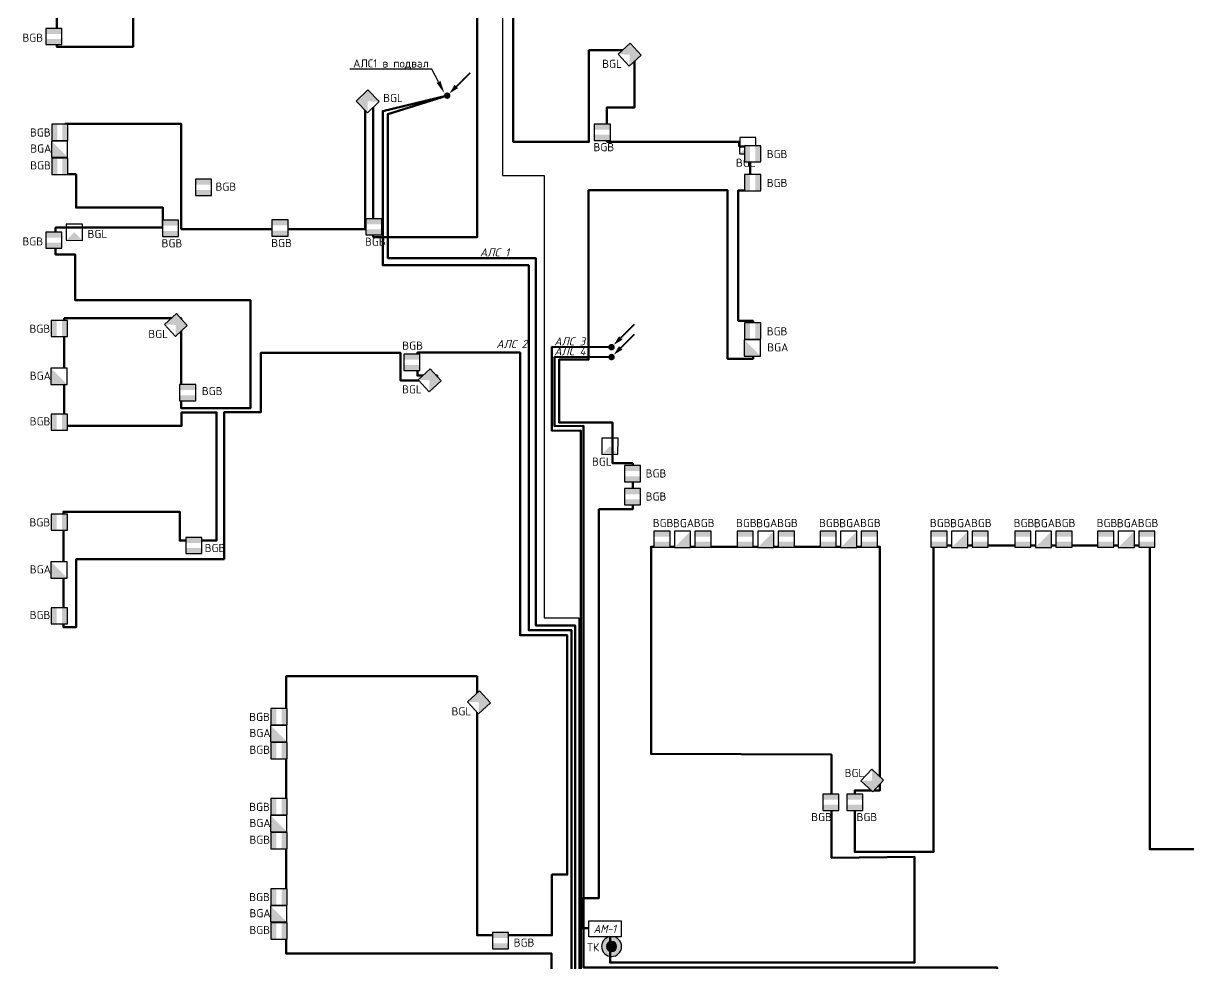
# Model space of a CAD drawing. Header units: millimetres. Extents: x 11019 to 672023, y -45952 to 891139.
# Drawn here: x 319115 to 355068, y 266066 to 295077 of the extents above; entities that cross this region are included whole.
import ezdxf
from ezdxf import colors
from ezdxf.entities.mleader import LeaderData, LeaderLine
from ezdxf.enums import TextEntityAlignment as Align
from ezdxf.math import Vec2, Vec3

# ---------------------------------------------------------------- set-up
doc = ezdxf.new("R2010")
doc.units = ezdxf.units.MM
for name, color, linetype in [('!!ВОК', 30, 'Continuous'), ('ODG - ПС', 1, 'Continuous'), ('ODG - Текст', 7, 'Continuous'), ('RC-Позиционные_обозначения', 7, 'Continuous')]:
    doc.layers.add(name, color=color, linetype=linetype)
doc.layers.add('ODG - СОТС', color=7, linetype='Continuous', true_color=0xff5800)
for name, color, linetype, lineweight in [('RC-Извещатели_охранные', 5, 'Continuous', 30), ('RC-Прочее_оборудование', 1, 'Continuous', 30), ('АП_АСУ_ОсновнаяТолстая', 7, 'Continuous', 30), ('Кабельные стояки', 7, 'Continuous', 25), ('текст', 7, 'Continuous', 13)]:
    doc.layers.add(name, color=color, linetype=linetype, lineweight=lineweight)
doc.styles.add('DEN', font='isocpeur.ttf', dxfattribs={"height": 300})
doc.styles.add('ISOCPEUR', font='isocpeui.ttf', dxfattribs={"height": 250})
doc.styles.add('KOSTY_STYLE', font='isocpeur.ttf')
doc.styles.add('OlympDesign', font='isocpeur.ttf', dxfattribs={"width": 0.8, "oblique": 10, "height": 250})
doc.styles.add('RubezhCAD', font='isocpeur.ttf', dxfattribs={"width": 0.8})
doc.styles.get("Standard").update_dxf_attribs({"font": 'arial.ttf'})
doc.linetypes.add('ограждение1', pattern='A,0.25,-0.1,[133,ltypeshp.shx,S=0.1,R=0,X=-0.1,Y=0],-0.1,1', length=1.45)

# ---------------------------------------------------------------- blocks, each defined once
blk = doc.blocks.new('*U350')
blk.add_hatch(color=256).paths.add_polyline_path([(-0.71, -0.71, 1), (0.71, 0.71, 1)])
at = {"const_width": 0.5}
blk.add_lwpolyline([(2.83, 2.83), (7.07, 7.07)], dxfattribs=at)
blk.add_lwpolyline([(0.71, 0.71, 0, 1.5, 0), (2.83, 2.83, 2, 2, 0)], format="xyseb")
blk = doc.blocks.new('RC-UGO-IOZ-02')
blk.add_wipeout([(2.5, -2.5), (2.5, 2.5), (-2.5, 2.5), (-2.5, -2.5)]).dxf.layer = 'RC-Извещатели_охранные'
blk.add_wipeout([(-2.5, -2.5), (-2.5, 2.5), (2.5, 2.5), (2.5, -2.5)]).dxf.layer = 'RC-Извещатели_охранные'
at = {"layer": 'RC-Извещатели_охранные'}
h = blk.add_hatch(color=256, dxfattribs=at)
h.dxf.hatch_style = 1
h.paths.add_polyline_path([(2.5, -2.5), (2.5, 2.5), (0, 0), (-2.5, -2.5)])
blk.add_lwpolyline([(-2.5, -2.5), (2.5, -2.5), (2.5, 2.5), (-2.5, 2.5)], close=True, dxfattribs=at)
at = {"layer": 'RC-Извещатели_охранные', "color": 7, "style": 'RubezhCAD', "width": 0.8}
blk.add_attdef('PSTN', text='', height=2.5, dxfattribs=at).set_placement((0.98, 2.6), align=Align.BOTTOM_LEFT)
blk = doc.blocks.new('RC-UGO-IOM-02')
at = {"layer": 'RC-Извещатели_охранные'}
blk.add_point((0, 0), dxfattribs=at)
blk.add_wipeout([(2.5, -2.5), (2.5, 2.5), (-2.5, 2.5), (-2.5, -2.5)]).dxf.layer = 'RC-Извещатели_охранные'
blk.add_wipeout([(-2.5, -2.5), (-2.5, 2.5), (2.5, 2.5), (2.5, -2.5)]).dxf.layer = 'RC-Извещатели_охранные'
h = blk.add_hatch(color=256, dxfattribs=at)
h.dxf.hatch_style = 1
h.paths.add_polyline_path([(2.5, 0.8), (2.5, 2.51), (-2.5, 2.5), (-2.5, 0.8)])
h = blk.add_hatch(color=256, dxfattribs=at)
h.dxf.hatch_style = 1
h.paths.add_polyline_path([(2.5, -2.5), (2.5, -0.79), (-2.5, -0.8), (-2.5, -2.5)])
blk.add_lwpolyline([(-2.5, -2.5), (2.5, -2.5), (2.5, 2.5), (-2.5, 2.5)], close=True, dxfattribs=at)
blk.add_attdef('PSTN', text='', height=2.5, dxfattribs=at).set_placement((0.98, 2.6), align=Align.BOTTOM_LEFT)
blk = doc.blocks.new('RC-UGO-IOPPA-01')
blk.add_wipeout([(2.5, -2.5), (2.5, 2.5), (-2.5, 2.5), (-2.5, -2.5)]).dxf.layer = 'RC-Извещатели_охранные'
blk.add_wipeout([(-2.5, -2.5), (-2.5, 2.5), (2.5, 2.5), (2.5, -2.5)]).dxf.layer = 'RC-Извещатели_охранные'
at = {"layer": 'RC-Извещатели_охранные'}
h = blk.add_hatch(color=256, dxfattribs=at)
h.dxf.hatch_style = 1
h.paths.add_polyline_path([(2.5, -2.5), (2.5, 2.5), (0, 0)])
blk.add_lwpolyline([(-2.5, -2.5), (2.5, -2.5), (2.5, 2.5), (-2.5, 2.5)], close=True, dxfattribs=at)
blk.add_attdef('PSTN', text='', height=2.5, dxfattribs=at).set_placement((0.98, 2.6), align=Align.BOTTOM_LEFT)
blk = doc.blocks.new('RC-UGO-AM-01')
blk.add_wipeout([(-4.99, 2.5), (4.99, 2.5), (4.99, -2.5), (-4.99, -2.49)])
blk.add_point((0, 0))
blk.add_wipeout([(4.99, 2.5), (4.99, -2.5), (-4.99, -2.5), (-4.99, 2.5)])
blk.add_wipeout([(-4.99, -2.5), (-4.99, 2.5), (4.99, 2.5), (4.99, -2.5)])
blk.add_lwpolyline([(-4.99, 2.5), (4.99, 2.5), (4.99, -2.5), (-4.99, -2.5), (-4.99, 2.5)], close=True)
blk.add_lwpolyline([(-4.99, 2.5), (-4.99, 2.5)])
blk.add_lwpolyline([(-4.99, 2.5), (-4.99, 2.5)])
at = {"ltscale": 100, "style": 'ISOCPEUR', "width": 0.9}
blk.add_text('АМ-1', height=2.5, dxfattribs=at).set_placement((0, 0), align=Align.MIDDLE)
blk.add_attdef('PSTN', text='', height=2.5).set_placement((2.32, 2.4), align=Align.BOTTOM_LEFT)
blk = doc.blocks.new('*U36')
at = {"layer": 'ODG - ПС'}
h = blk.add_hatch(color=20, dxfattribs=at)
h.dxf.hatch_style = 1
h.set_gradient(color1=(255, 88, 0), color2=(255, 96, 10), one_color=1, tint=0.52, name='CYLINDER')
h.paths.add_polyline_path([(75, 0, 1), (-75, 0, 1)])
at = {"layer": 'ODG - СОТС', "lineweight": 30}
h = blk.add_hatch(color=7, dxfattribs=at)
h.dxf.hatch_style = 1
h.set_gradient(color1=(255, 255, 255), one_color=1, tint=1, name='INVCYLINDER')
h.paths.add_polyline_path([(-150, 0, 1), (150, 0, 1)])
h.paths.add_polyline_path([(75, 0, -1), (-75, 0, -1)], flags=16)
for radius in [150, 75]:
    blk.add_circle((0, 0), radius, dxfattribs=at)
at = {"layer": 'ODG - Текст', "style": 'OlympDesign', "oblique": 15, "width": 0.8}
blk.add_attdef('НОМЕР', text='', height=250, dxfattribs=at).set_placement((0, 325), align=Align.MIDDLE_CENTER)
blk = doc.blocks.new('RC-UGO-IOPO-02')
blk.add_wipeout([(2.5, -2.5), (2.5, 2.5), (-2.5, 2.5), (-2.5, -2.5)])
blk.add_wipeout([(-2.5, -2.5), (-2.5, 2.5), (2.5, 2.5), (2.5, -2.5)])
h = blk.add_hatch(color=256)
h.dxf.hatch_style = 1
h.paths.add_polyline_path([(2.5, -2.5), (0, 0), (2.5, 2.5), (-2.5, 2.5), (-2.5, -2.5)])
blk.add_lwpolyline([(-2.5, -2.5), (2.5, -2.5), (2.5, 2.5), (-2.5, 2.5)], close=True)
blk.add_attdef('PSTN', text='', height=2.5).set_placement((0.98, 2.6), align=Align.BOTTOM_LEFT)

msp = doc.modelspace()

# ---------------------------------------------------------------- linework, layer by layer
at = {"layer": '!!ВОК', "color": 1, "linetype": 'ограждение1', "lineweight": 50, "ltscale": 500}
msp.add_lwpolyline([(322504, 295231), (322504, 294355), (320145, 294355), (320145, 295752)], dxfattribs=at)
at = {"layer": '!!ВОК', "color": 5, "linetype": 'ограждение1', "lineweight": 50, "ltscale": 500}
for points in [[(332204, 292852), (330205, 292369), (330205, 287614), (334709, 287614), (334709, 276354), (336031, 276354), (336031, 264834), (348756, 264834), (348756, 260282), (349344, 260282)], [(332204, 292852), (330365, 292276), (330365, 287835), (334923, 287835), (334923, 276503), (336136, 276503), (336136, 264938), (348860, 264938), (348860, 260335), (349344, 260335)]]:
    msp.add_lwpolyline(points, dxfattribs=at)

# ---------------------------------------------------------------- block references
at = {"color": 5, "lineweight": 30, "xscale": -2.054613688905472, "yscale": 2.054613688905472, "zscale": 2.054613688905472, "rotation": 180}
msp.add_blockref('*U36', (337264, 266596), dxfattribs=at)
at = {"layer": 'RC-Извещатели_охранные', "lineweight": 30, "ltscale": 30}
ref = msp.add_blockref('RC-UGO-IOPPA-01', (320688, 288632), dxfattribs=dict(at, xscale=99.99999999999999, yscale=99.99999999999999, zscale=99.99999999999999, rotation=269.7450531533996))
ref.add_attrib('PSTN', 'BGL', dxfattribs={"layer": 'RC-Позиционные_обозначения', "height": 250, "style": 'RubezhCAD'}).set_placement((321400, 288379), align=Align.BOTTOM_CENTER)
at = {"layer": 'Кабельные стояки', "color": 5, "xscale": 100, "yscale": 100, "zscale": 100}
for p in [(332193, 292846), (337262, 285086), (337262, 284781)]:
    msp.add_blockref('*U350', p, dxfattribs=at)

# ---------------------------------------------------------------- texts
at = {"color": 7, "lineweight": 30, "ltscale": 100, "char_height": 250, "width": 1074.44, "attachment_point": 1, "style": 'ISOCPEUR'}
for s, insert in [('{\\C256;АЛС 1}', (333200, 288135)), ('{\\C256;АЛС 2}', (333707, 285309)), ('{\\C256;АЛС 3}', (335494, 285390)), ('{\\C256;АЛС 4}', (335494, 285085))]:
    msp.add_mtext(s, dxfattribs=dict(at, insert=insert))
at = {"layer": 'текст', "color": 7, "insert": (336695, 266569), "char_height": 250, "width": 511.65, "attachment_point": 5, "style": 'DEN'}
msp.add_mtext('ТК', dxfattribs=at)

# ---------------------------------------------------------------- leaders
at = {"layer": 'АП_АСУ_ОсновнаяТолстая'}
ml = msp.add_multileader_mtext('Standard', dxfattribs=at)
ml.set_content('АЛС1 в подвал', color=256, style='KOSTY_STYLE')
ml.set_leader_properties()
ml.build(insert=Vec2(0, 0))
ml.multileader.update_dxf_attribs({"text_left_attachment_type": 6, "text_right_attachment_type": 6, "dogleg_length": 100, "arrow_head_size": 400})
ctx = ml.context
ctx.base_point, ctx.char_height, ctx.arrow_head_size, ctx.landing_gap_size, ctx.plane_origin = Vec3(329398, 293664, 0), 250, 400, 0, Vec3(337623, 292576, 0)
ctx.left_attachment, ctx.right_attachment, ctx.text_align_type = 6, 6, 2
notes = []
notes.append((ctx, [(0, (1, 1, 0), (331723, 293664, 0), (-1, 0), 100, [(0, [(332108, 292913, 0)], 0, [])])]))
ctx.mtext.insert, ctx.mtext.width, ctx.mtext.alignment, ctx.mtext.flow_direction = Vec3(331623, 293964, 0), 2879.93, 3, 5
for ctx, leaders in notes:
    for number, flags, end, landing, length, lines in leaders:
        leader = LeaderData()
        leader.index, (leader.has_last_leader_line, leader.has_dogleg_vector, leader.attachment_direction) = number, flags
        leader.last_leader_point, leader.dogleg_vector, leader.dogleg_length = Vec3(end), Vec3(landing), length
        for number, points, colour, breaks in lines:
            line = LeaderLine()
            line.index, line.vertices, line.color, line.breaks = number, Vec3.list(points), colors.encode_raw_color(colour), breaks
            leader.lines.append(line)
        ctx.leaders.append(leader)

# ---------------------------------------------------------------- next in the draw order: linework, layer by layer
at = {"layer": '!!ВОК', "color": 1, "linetype": 'ограждение1', "lineweight": 50, "ltscale": 500}
msp.add_lwpolyline([(335415, 264508), (335415, 266379), (327222, 266379), (327222, 274935), (333115, 274935), (333115, 266944), (335423, 266944), (335423, 268816), (335894, 268816), (335894, 276201), (334441, 276201), (334441, 284921), (331272, 284921), (331272, 284208), (331881, 284208), (331881, 284057), (330755, 284057), (330755, 284910), (326442, 284910), (326442, 283079), (325307, 283079), (325307, 278549), (320748, 278549), (320748, 276453), (320354, 276453), (320354, 280011), (323940, 280011), (323940, 279119), (325080, 279119), (325080, 283073), (323999, 283073), (323999, 282657), (320379, 282657), (320379, 285979), (323986, 285979), (323986, 283202), (326120, 283202), (326120, 286536), (320718, 286536), (320718, 287942), (320113, 287942), (320113, 288773), (323422, 288773), (323422, 289392), (320742, 289392), (320742, 290422), (320406, 290422), (320406, 291973), (323987, 291973), (323987, 288727), (329663, 288727), (329663, 292711), (329912, 292711), (329912, 288481), (333122, 288481), (333122, 308715)], dxfattribs=at)

# ---------------------------------------------------------------- next in the draw order: block references
at = {"layer": 'RC-Извещатели_охранные', "lineweight": 30, "ltscale": 30}
ref = msp.add_blockref('RC-UGO-IOPPA-01', (341465, 291302), dxfattribs=dict(at, xscale=99.99999999999999, yscale=99.99999999999999, zscale=99.99999999999999, rotation=269.7450531533996))
ref.add_attrib('PSTN', 'BGL', dxfattribs={"layer": 'RC-Позиционные_обозначения', "height": 250, "style": 'RubezhCAD'}).set_placement((341403, 290577), align=Align.BOTTOM_CENTER)
ref = msp.add_blockref('RC-UGO-IOPPA-01', (337211, 282031), dxfattribs=dict(at, xscale=99.99999999999999, yscale=99.99999999999999, zscale=99.99999999999999, rotation=269.7450531533996))
ref.add_attrib('PSTN', 'BGL', dxfattribs={"layer": 'RC-Позиционные_обозначения', "height": 250, "style": 'RubezhCAD'}).set_placement((336964, 281355), align=Align.BOTTOM_CENTER)

# ---------------------------------------------------------------- next in the draw order: linework, layer by layer
at = {"layer": '!!ВОК', "color": 1, "linetype": 'ограждение1', "lineweight": 50, "ltscale": 500}
msp.add_lwpolyline([(334230, 295550), (334230, 291418), (336564, 291418), (336564, 294246), (337971, 294246), (337971, 292482), (337122, 292482), (337122, 291421), (341203, 291421), (341203, 291278), (341544, 291278), (341544, 289923), (341169, 289923), (341169, 285895), (341628, 285895), (341628, 284728), (340844, 284728), (340844, 289925), (336555, 289925), (336555, 284702), (335646, 284702), (335646, 282761), (337295, 282761), (337295, 281507), (337916, 281507), (337916, 280084), (337339, 280084), (336871, 280084), (336871, 268088), (336338, 268088), (336338, 267159), (337217, 267159), (337217, 266102), (346609, 266102), (346609, 269360), (344048, 269336), (344048, 272515), (338481, 272539), (338481, 278930), (345544, 278930), (345544, 271413), (344767, 271413), (344767, 269513), (347199, 269513), (347199, 278972), (353866, 278972), (353866, 269594), (361134, 269594)], dxfattribs=at)
at = {"color": 4, "ltscale": 100}
msp.add_lwpolyline([(335287, 305358), (333896, 305358), (333896, 290387), (335184, 290387), (335184, 276739), (336250, 276739), (336250, 265680), (348584, 265680), (348584, 259969)], dxfattribs=at)

# ---------------------------------------------------------------- next in the draw order: block references
at = {"layer": 'RC-Извещатели_охранные', "color": 1, "lineweight": 30, "ltscale": 30}
ref = msp.add_blockref('RC-UGO-IOM-02', (320057, 294671), dxfattribs=dict(at, xscale=100, yscale=100, zscale=100))
ref.add_attrib('PSTN', 'BGB', (319088, 294507), dxfattribs={"layer": 'RC-Позиционные_обозначения', "height": 250, "style": 'RubezhCAD'})
at = {"layer": 'RC-Извещатели_охранные', "lineweight": 30, "ltscale": 30}
ref = msp.add_blockref('RC-UGO-IOPO-02', (329739, 292668), dxfattribs=dict(at, xscale=-100, yscale=100, zscale=100, rotation=133.9521880543633))
ref.add_attrib('PSTN', 'BGL', dxfattribs={"layer": 'RC-Позиционные_обозначения', "height": 250, "style": 'RubezhCAD'}).set_placement((330520, 292575), align=Align.BOTTOM_CENTER)
ref = msp.add_blockref('RC-UGO-IOZ-02', (320233, 291194), dxfattribs=dict(at, xscale=100, yscale=100, zscale=100, rotation=270))
ref.add_attrib('PSTN', 'BGA', dxfattribs={"color": 7, "height": 250, "style": 'KOSTY_STYLE'}).set_placement((319331, 291339), align=Align.TOP_LEFT)
at = {"layer": 'RC-Извещатели_охранные', "color": 1, "lineweight": 30, "ltscale": 30}
ref = msp.add_blockref('RC-UGO-IOM-02', (324674, 290018), dxfattribs=dict(at, xscale=100, yscale=100, zscale=100))
ref.add_attrib('PSTN', 'BGB', (325045, 289912), dxfattribs={"layer": 'RC-Позиционные_обозначения', "height": 250, "style": 'RubezhCAD'})
ref = msp.add_blockref('RC-UGO-IOM-02', (323656, 288752), dxfattribs=dict(at, xscale=100, yscale=100, zscale=100))
ref.add_attrib('PSTN', 'BGB', (323382, 288167), dxfattribs={"layer": 'RC-Позиционные_обозначения', "height": 250, "style": 'RubezhCAD'})
ref = msp.add_blockref('RC-UGO-IOM-02', (327037, 288761), dxfattribs=dict(at, xscale=100, yscale=100, zscale=100))
ref.add_attrib('PSTN', 'BGB', (326763, 288176), dxfattribs={"layer": 'RC-Позиционные_обозначения', "height": 250, "style": 'RubezhCAD'})
ref = msp.add_blockref('RC-UGO-IOM-02', (329930, 288798), dxfattribs=dict(at, xscale=100, yscale=100, zscale=100))
ref.add_attrib('PSTN', 'BGB', (329656, 288214), dxfattribs={"layer": 'RC-Позиционные_обозначения', "height": 250, "style": 'RubezhCAD'})
ref = msp.add_blockref('RC-UGO-IOM-02', (320057, 288387), dxfattribs=dict(at, xscale=100, yscale=100, zscale=100))
ref.add_attrib('PSTN', 'BGB', (319088, 288223), dxfattribs={"layer": 'RC-Позиционные_обозначения', "height": 250, "style": 'RubezhCAD'})
ref = msp.add_blockref('RC-UGO-IOM-02', (320225, 285661), dxfattribs=dict(at, xscale=100, yscale=100, zscale=100, rotation=270))
ref.add_attrib('PSTN', 'BGB', (319307, 285530), dxfattribs={"layer": 'RC-Позиционные_обозначения', "height": 250, "style": 'RubezhCAD'})
at = {"layer": 'RC-Извещатели_охранные', "lineweight": 30, "ltscale": 30}
ref = msp.add_blockref('RC-UGO-IOPO-02', (323822, 285773), dxfattribs=dict(at, xscale=-100, yscale=100, zscale=100, rotation=42.64934255418216))
ref.add_attrib('PSTN', 'BGL', dxfattribs={"layer": 'RC-Позиционные_обозначения', "height": 250, "style": 'RubezhCAD'}).set_placement((323275, 285292), align=Align.BOTTOM_CENTER)
at = {"layer": 'RC-Извещатели_охранные', "color": 1, "lineweight": 30, "ltscale": 30}
ref = msp.add_blockref('RC-UGO-IOM-02', (331102, 284618), dxfattribs=dict(at, xscale=100, yscale=100, zscale=100))
ref.add_attrib('PSTN', 'BGB', (330807, 285009), dxfattribs={"layer": 'RC-Позиционные_обозначения', "height": 250, "style": 'RubezhCAD'})
at = {"layer": 'RC-Извещатели_охранные', "lineweight": 30, "ltscale": 30}
ref = msp.add_blockref('RC-UGO-IOZ-02', (320218, 284186), dxfattribs=dict(at, xscale=100, yscale=100, zscale=100, rotation=270))
ref.add_attrib('PSTN', 'BGA', dxfattribs={"color": 7, "height": 250, "style": 'KOSTY_STYLE'}).set_placement((319316, 284330), align=Align.TOP_LEFT)
at = {"layer": 'RC-Извещатели_охранные', "color": 1, "lineweight": 30, "ltscale": 30}
ref = msp.add_blockref('RC-UGO-IOM-02', (324187, 283684), dxfattribs=dict(at, xscale=100, yscale=100, zscale=100))
ref.add_attrib('PSTN', 'BGB', (324624, 283606), dxfattribs={"layer": 'RC-Позиционные_обозначения', "height": 250, "style": 'RubezhCAD'})
ref = msp.add_blockref('RC-UGO-IOM-02', (320225, 282771), dxfattribs=dict(at, xscale=100, yscale=100, zscale=100, rotation=270))
ref.add_attrib('PSTN', 'BGB', (319313, 282673), dxfattribs={"layer": 'RC-Позиционные_обозначения', "height": 250, "style": 'RubezhCAD'})
ref = msp.add_blockref('RC-UGO-IOM-02', (320225, 279686), dxfattribs=dict(at, xscale=100, yscale=100, zscale=100, rotation=270))
ref.add_attrib('PSTN', 'BGB', (319307, 279555), dxfattribs={"layer": 'RC-Позиционные_обозначения', "height": 250, "style": 'RubezhCAD'})
ref = msp.add_blockref('RC-UGO-IOM-02', (324376, 278968), dxfattribs=dict(at, xscale=100, yscale=100, zscale=100))
ref.add_attrib('PSTN', 'BGB', (324711, 278763), dxfattribs={"layer": 'RC-Позиционные_обозначения', "height": 250, "style": 'RubezhCAD'})
at = {"layer": 'RC-Извещатели_охранные', "lineweight": 30, "ltscale": 30}
ref = msp.add_blockref('RC-UGO-IOZ-02', (320218, 278211), dxfattribs=dict(at, xscale=100, yscale=100, zscale=100, rotation=270))
ref.add_attrib('PSTN', 'BGA', dxfattribs={"color": 7, "height": 250, "style": 'KOSTY_STYLE'}).set_placement((319316, 278355), align=Align.TOP_LEFT)
at = {"layer": 'RC-Извещатели_охранные', "color": 1, "lineweight": 30, "ltscale": 30}
ref = msp.add_blockref('RC-UGO-IOM-02', (320225, 276796), dxfattribs=dict(at, xscale=100, yscale=100, zscale=100, rotation=270))
ref.add_attrib('PSTN', 'BGB', (319313, 276698), dxfattribs={"layer": 'RC-Позиционные_обозначения', "height": 250, "style": 'RubezhCAD'})
at = {"layer": 'RC-Извещатели_охранные', "lineweight": 30, "ltscale": 30}
ref = msp.add_blockref('RC-UGO-IOPO-02', (333176, 274131), dxfattribs=dict(at, xscale=-100, yscale=100, zscale=100, rotation=42.64934255418216))
ref.add_attrib('PSTN', 'BGL', dxfattribs={"layer": 'RC-Позиционные_обозначения', "height": 250, "style": 'RubezhCAD'}).set_placement((332629, 273651), align=Align.BOTTOM_CENTER)
ref = msp.add_blockref('RC-UGO-IOZ-02', (326996, 273164), dxfattribs=dict(at, xscale=100, yscale=100, zscale=100, rotation=270))
ref.add_attrib('PSTN', 'BGA', dxfattribs={"color": 7, "height": 250, "style": 'KOSTY_STYLE'}).set_placement((326094, 273309), align=Align.TOP_LEFT)
ref = msp.add_blockref('RC-UGO-IOZ-02', (326996, 270388), dxfattribs=dict(at, xscale=100, yscale=100, zscale=100, rotation=270))
ref.add_attrib('PSTN', 'BGA', dxfattribs={"color": 7, "height": 250, "style": 'KOSTY_STYLE'}).set_placement((326094, 270533), align=Align.TOP_LEFT)
ref = msp.add_blockref('RC-UGO-IOZ-02', (326996, 267605), dxfattribs=dict(at, xscale=100, yscale=100, zscale=100, rotation=270))
ref.add_attrib('PSTN', 'BGA', dxfattribs={"color": 7, "height": 250, "style": 'KOSTY_STYLE'}).set_placement((326094, 267749), align=Align.TOP_LEFT)

# ---------------------------------------------------------------- next in the draw order: block references
ref = msp.add_blockref('RC-UGO-IOPO-02', (337823, 294108), dxfattribs=dict(at, xscale=-100, yscale=100, zscale=100, rotation=42.64934255418216))
ref.add_attrib('PSTN', 'BGL', dxfattribs={"layer": 'RC-Позиционные_обозначения', "height": 250, "style": 'RubezhCAD'}).set_placement((337277, 293628), align=Align.BOTTOM_CENTER)
at = {"layer": 'RC-Извещатели_охранные', "color": 1, "lineweight": 30, "ltscale": 30}
ref = msp.add_blockref('RC-UGO-IOM-02', (320240, 291715), dxfattribs=dict(at, xscale=100, yscale=100, zscale=100, rotation=270))
ref.add_attrib('PSTN', 'BGB', (319323, 291584), dxfattribs={"layer": 'RC-Позиционные_обозначения', "height": 250, "style": 'RubezhCAD'})
ref = msp.add_blockref('RC-UGO-IOM-02', (336980, 291717), dxfattribs=dict(at, xscale=100, yscale=100, zscale=100))
ref.add_attrib('PSTN', 'BGB', (336706, 291132), dxfattribs={"layer": 'RC-Позиционные_обозначения', "height": 250, "style": 'RubezhCAD'})
ref = msp.add_blockref('RC-UGO-IOM-02', (341615, 291049), dxfattribs=dict(at, xscale=100, yscale=100, zscale=100, rotation=270))
ref.add_attrib('PSTN', 'BGB', (342052, 290918), dxfattribs={"layer": 'RC-Позиционные_обозначения', "height": 250, "style": 'RubezhCAD'})
ref = msp.add_blockref('RC-UGO-IOM-02', (320240, 290666), dxfattribs=dict(at, xscale=100, yscale=100, zscale=100, rotation=270))
ref.add_attrib('PSTN', 'BGB', (319328, 290569), dxfattribs={"layer": 'RC-Позиционные_обозначения', "height": 250, "style": 'RubezhCAD'})
ref = msp.add_blockref('RC-UGO-IOM-02', (341615, 290159), dxfattribs=dict(at, xscale=100, yscale=100, zscale=100, rotation=270))
ref.add_attrib('PSTN', 'BGB', (342052, 290028), dxfattribs={"layer": 'RC-Позиционные_обозначения', "height": 250, "style": 'RubezhCAD'})
at = {"layer": 'RC-Извещатели_охранные', "lineweight": 30, "ltscale": 30}
ref = msp.add_blockref('RC-UGO-IOZ-02', (341608, 285060), dxfattribs=dict(at, xscale=100, yscale=100, zscale=100, rotation=270))
ref.add_attrib('PSTN', 'BGA', dxfattribs={"color": 7, "height": 250, "style": 'KOSTY_STYLE'}).set_placement((342067, 285205), align=Align.TOP_LEFT)
ref = msp.add_blockref('RC-UGO-IOPO-02', (331650, 284066), dxfattribs=dict(at, xscale=-100, yscale=100, zscale=100, rotation=42.64934255418216))
ref.add_attrib('PSTN', 'BGL', dxfattribs={"layer": 'RC-Позиционные_обозначения', "height": 250, "style": 'RubezhCAD'}).set_placement((331103, 283585), align=Align.BOTTOM_CENTER)
ref = msp.add_blockref('RC-UGO-IOZ-02', (339453, 279156), dxfattribs=dict(at, xscale=100, yscale=100, zscale=100))
ref.add_attrib('PSTN', 'BGA', dxfattribs={"color": 7, "height": 250, "style": 'KOSTY_STYLE'}).set_placement((339159, 279782), align=Align.TOP_LEFT)
ref = msp.add_blockref('RC-UGO-IOZ-02', (342021, 279156), dxfattribs=dict(at, xscale=100, yscale=100, zscale=100))
ref.add_attrib('PSTN', 'BGA', dxfattribs={"color": 7, "height": 250, "style": 'KOSTY_STYLE'}).set_placement((341727, 279782), align=Align.TOP_LEFT)
ref = msp.add_blockref('RC-UGO-IOZ-02', (344581, 279156), dxfattribs=dict(at, xscale=100, yscale=100, zscale=100))
ref.add_attrib('PSTN', 'BGA', dxfattribs={"color": 7, "height": 250, "style": 'KOSTY_STYLE'}).set_placement((344287, 279782), align=Align.TOP_LEFT)
ref = msp.add_blockref('RC-UGO-IOZ-02', (348002, 279156), dxfattribs=dict(at, xscale=100, yscale=100, zscale=100))
ref.add_attrib('PSTN', 'BGA', dxfattribs={"color": 7, "height": 250, "style": 'KOSTY_STYLE'}).set_placement((347709, 279782), align=Align.TOP_LEFT)
ref = msp.add_blockref('RC-UGO-IOZ-02', (350587, 279156), dxfattribs=dict(at, xscale=100, yscale=100, zscale=100))
ref.add_attrib('PSTN', 'BGA', dxfattribs={"color": 7, "height": 250, "style": 'KOSTY_STYLE'}).set_placement((350293, 279782), align=Align.TOP_LEFT)
ref = msp.add_blockref('RC-UGO-IOZ-02', (353146, 279156), dxfattribs=dict(at, xscale=100, yscale=100, zscale=100))
ref.add_attrib('PSTN', 'BGA', dxfattribs={"color": 7, "height": 250, "style": 'KOSTY_STYLE'}).set_placement((352853, 279782), align=Align.TOP_LEFT)
at = {"layer": 'RC-Извещатели_охранные', "color": 1, "lineweight": 30, "ltscale": 30}
ref = msp.add_blockref('RC-UGO-IOM-02', (327003, 273686), dxfattribs=dict(at, xscale=100, yscale=100, zscale=100, rotation=270))
ref.add_attrib('PSTN', 'BGB', (326085, 273555), dxfattribs={"layer": 'RC-Позиционные_обозначения', "height": 250, "style": 'RubezhCAD'})
ref = msp.add_blockref('RC-UGO-IOM-02', (327003, 272637), dxfattribs=dict(at, xscale=100, yscale=100, zscale=100, rotation=270))
ref.add_attrib('PSTN', 'BGB', (326091, 272540), dxfattribs={"layer": 'RC-Позиционные_обозначения', "height": 250, "style": 'RubezhCAD'})
ref = msp.add_blockref('RC-UGO-IOM-02', (327003, 270910), dxfattribs=dict(at, xscale=100, yscale=100, zscale=100, rotation=270))
ref.add_attrib('PSTN', 'BGB', (326085, 270779), dxfattribs={"layer": 'RC-Позиционные_обозначения', "height": 250, "style": 'RubezhCAD'})
ref = msp.add_blockref('RC-UGO-IOM-02', (327003, 269861), dxfattribs=dict(at, xscale=100, yscale=100, zscale=100, rotation=270))
ref.add_attrib('PSTN', 'BGB', (326091, 269764), dxfattribs={"layer": 'RC-Позиционные_обозначения', "height": 250, "style": 'RubezhCAD'})
ref = msp.add_blockref('RC-UGO-IOM-02', (327003, 268126), dxfattribs=dict(at, xscale=100, yscale=100, zscale=100, rotation=270))
ref.add_attrib('PSTN', 'BGB', (326085, 267995), dxfattribs={"layer": 'RC-Позиционные_обозначения', "height": 250, "style": 'RubezhCAD'})
ref = msp.add_blockref('RC-UGO-IOM-02', (327003, 267077), dxfattribs=dict(at, xscale=100, yscale=100, zscale=100, rotation=270))
ref.add_attrib('PSTN', 'BGB', (326091, 266980), dxfattribs={"layer": 'RC-Позиционные_обозначения', "height": 250, "style": 'RubezhCAD'})
ref = msp.add_blockref('RC-UGO-IOM-02', (333838, 266774), dxfattribs=dict(at, xscale=100, yscale=100, zscale=100))
ref.add_attrib('PSTN', 'BGB', (334245, 266591), dxfattribs={"layer": 'RC-Позиционные_обозначения', "height": 250, "style": 'RubezhCAD'})

# ---------------------------------------------------------------- next in the draw order: linework, layer by layer
at = {"layer": '!!ВОК', "color": 6, "linetype": 'ограждение1', "lineweight": 50, "ltscale": 500}
msp.add_lwpolyline([(349344, 260593), (349095, 260593), (349095, 265839), (336313, 265839), (336313, 282520), (335424, 282510), (335424, 285093), (337262, 285086)], dxfattribs=at)
at = {"layer": '!!ВОК', "color": 3, "linetype": 'ограждение1', "lineweight": 50, "ltscale": 500}
msp.add_lwpolyline([(349344, 260733), (349162, 260733), (349162, 265945), (336400, 265945), (336400, 282657), (335507, 282647), (335507, 284787), (337262, 284781)], dxfattribs=at)

# ---------------------------------------------------------------- next in the draw order: block references
at = {"layer": 'RC-Извещатели_охранные', "color": 1, "lineweight": 30, "ltscale": 30}
ref = msp.add_blockref('RC-UGO-IOM-02', (341615, 285582), dxfattribs=dict(at, xscale=100, yscale=100, zscale=100, rotation=270))
ref.add_attrib('PSTN', 'BGB', (342052, 285451), dxfattribs={"layer": 'RC-Позиционные_обозначения', "height": 250, "style": 'RubezhCAD'})
ref = msp.add_blockref('RC-UGO-IOM-02', (349950, 279163), dxfattribs=dict(at, xscale=100, yscale=100, zscale=100))
ref.add_attrib('PSTN', 'BGB', (349669, 279536), dxfattribs={"layer": 'RC-Позиционные_обозначения', "height": 250, "style": 'RubezhCAD'})
ref = msp.add_blockref('RC-UGO-IOM-02', (351218, 279163), dxfattribs=dict(at, xscale=100, yscale=100, zscale=100))
ref.add_attrib('PSTN', 'BGB', (350937, 279536), dxfattribs={"layer": 'RC-Позиционные_обозначения', "height": 250, "style": 'RubezhCAD'})
ref = msp.add_blockref('RC-UGO-IOM-02', (352509, 279163), dxfattribs=dict(at, xscale=100, yscale=100, zscale=100))
ref.add_attrib('PSTN', 'BGB', (352229, 279536), dxfattribs={"layer": 'RC-Позиционные_обозначения', "height": 250, "style": 'RubezhCAD'})
ref = msp.add_blockref('RC-UGO-IOM-02', (353778, 279163), dxfattribs=dict(at, xscale=100, yscale=100, zscale=100))
ref.add_attrib('PSTN', 'BGB', (353497, 279536), dxfattribs={"layer": 'RC-Позиционные_обозначения', "height": 250, "style": 'RubezhCAD'})

# ---------------------------------------------------------------- next in the draw order: block references
ref = msp.add_blockref('RC-UGO-IOM-02', (337910, 281183), dxfattribs=dict(at, xscale=100, yscale=100, zscale=100))
ref.add_attrib('PSTN', 'BGB', (338316, 281065), dxfattribs={"layer": 'RC-Позиционные_обозначения', "height": 250, "style": 'RubezhCAD'})
ref = msp.add_blockref('RC-UGO-IOM-02', (337910, 280471), dxfattribs=dict(at, xscale=100, yscale=100, zscale=100))
ref.add_attrib('PSTN', 'BGB', (338316, 280354), dxfattribs={"layer": 'RC-Позиционные_обозначения', "height": 250, "style": 'RubezhCAD'})
ref = msp.add_blockref('RC-UGO-IOM-02', (338816, 279163), dxfattribs=dict(at, xscale=100, yscale=100, zscale=100))
ref.add_attrib('PSTN', 'BGB', (338535, 279536), dxfattribs={"layer": 'RC-Позиционные_обозначения', "height": 250, "style": 'RubezhCAD'})
ref = msp.add_blockref('RC-UGO-IOM-02', (340084, 279163), dxfattribs=dict(at, xscale=100, yscale=100, zscale=100))
ref.add_attrib('PSTN', 'BGB', (339803, 279536), dxfattribs={"layer": 'RC-Позиционные_обозначения', "height": 250, "style": 'RubezhCAD'})
ref = msp.add_blockref('RC-UGO-IOM-02', (341384, 279163), dxfattribs=dict(at, xscale=100, yscale=100, zscale=100))
ref.add_attrib('PSTN', 'BGB', (341104, 279536), dxfattribs={"layer": 'RC-Позиционные_обозначения', "height": 250, "style": 'RubezhCAD'})
ref = msp.add_blockref('RC-UGO-IOM-02', (342653, 279163), dxfattribs=dict(at, xscale=100, yscale=100, zscale=100))
ref.add_attrib('PSTN', 'BGB', (342372, 279536), dxfattribs={"layer": 'RC-Позиционные_обозначения', "height": 250, "style": 'RubezhCAD'})
ref = msp.add_blockref('RC-UGO-IOM-02', (343944, 279163), dxfattribs=dict(at, xscale=100, yscale=100, zscale=100))
ref.add_attrib('PSTN', 'BGB', (343664, 279536), dxfattribs={"layer": 'RC-Позиционные_обозначения', "height": 250, "style": 'RubezhCAD'})
ref = msp.add_blockref('RC-UGO-IOM-02', (345213, 279163), dxfattribs=dict(at, xscale=100, yscale=100, zscale=100))
ref.add_attrib('PSTN', 'BGB', (344932, 279536), dxfattribs={"layer": 'RC-Позиционные_обозначения', "height": 250, "style": 'RubezhCAD'})
ref = msp.add_blockref('RC-UGO-IOM-02', (347365, 279163), dxfattribs=dict(at, xscale=100, yscale=100, zscale=100))
ref.add_attrib('PSTN', 'BGB', (347085, 279536), dxfattribs={"layer": 'RC-Позиционные_обозначения', "height": 250, "style": 'RubezhCAD'})
ref = msp.add_blockref('RC-UGO-IOM-02', (348634, 279163), dxfattribs=dict(at, xscale=100, yscale=100, zscale=100))
ref.add_attrib('PSTN', 'BGB', (348353, 279536), dxfattribs={"layer": 'RC-Позиционные_обозначения', "height": 250, "style": 'RubezhCAD'})
ref = msp.add_blockref('RC-UGO-IOM-02', (344029, 271047), dxfattribs=dict(at, xscale=100, yscale=100, zscale=100))
ref.add_attrib('PSTN', 'BGB', (343423, 270463), dxfattribs={"layer": 'RC-Позиционные_обозначения', "height": 250, "style": 'RubezhCAD'})
ref = msp.add_blockref('RC-UGO-IOM-02', (344767, 271047), dxfattribs=dict(at, xscale=100, yscale=100, zscale=100))
ref.add_attrib('PSTN', 'BGB', (344822, 270463), dxfattribs={"layer": 'RC-Позиционные_обозначения', "height": 250, "style": 'RubezhCAD'})
at = {"layer": 'RC-Прочее_оборудование', "lineweight": 30, "ltscale": 30, "xscale": 100, "yscale": 100, "zscale": 100}
msp.add_blockref('RC-UGO-AM-01', (337058, 267141), dxfattribs=at)

# ---------------------------------------------------------------- next in the draw order: block references
at = {"layer": 'RC-Извещатели_охранные', "lineweight": 30, "ltscale": 30}
ref = msp.add_blockref('RC-UGO-IOPO-02', (345304, 271718), dxfattribs=dict(at, xscale=100, yscale=100, zscale=100, rotation=137.3506574458178))
ref.add_attrib('PSTN', 'BGL', dxfattribs={"layer": 'RC-Позиционные_обозначения', "height": 250, "style": 'RubezhCAD'}).set_placement((344757, 271748), align=Align.BOTTOM_CENTER)

doc.saveas('drawing.dxf')
